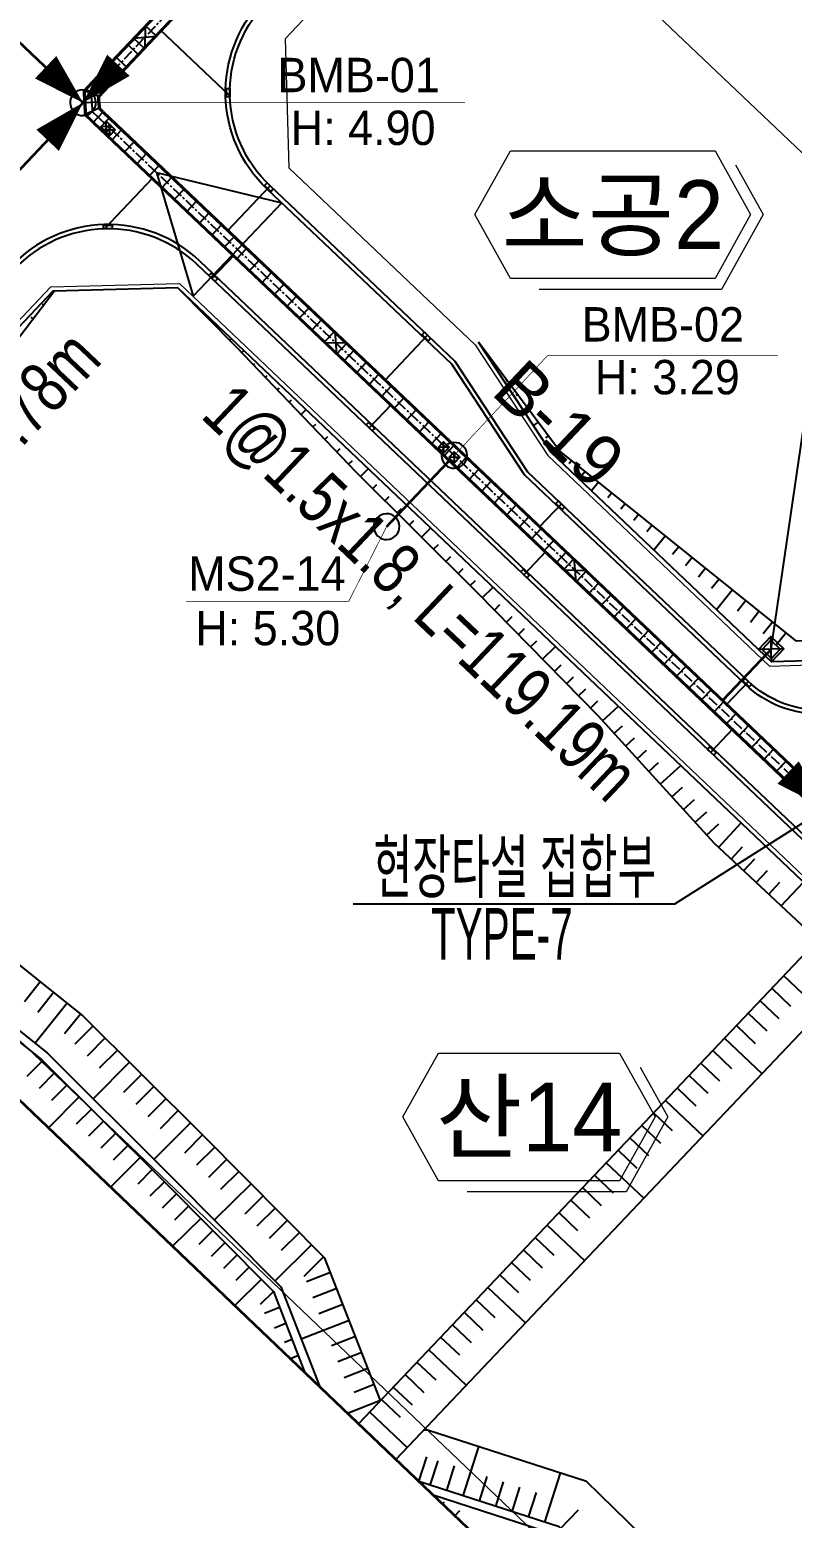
# Model space of a CAD drawing. Extents: x 230860 to 235519, y 342878 to 344985.
# Drawn here: x 232434.3 to 232523.1, y 343172.6 to 343345.8 of the extents above; entities that cross this region are included whole.
import ezdxf
from ezdxf.enums import TextEntityAlignment as Align

# ---------------------------------------------------------------- set-up
doc = ezdxf.new("R2010")
doc.units = 0
doc.linetypes.add('CENTER', pattern=[2, 1.25, -0.25, 0.25, -0.25])
doc.linetypes.add('PHANTOM2', pattern=[1.25, 0.625, -0.125, 0.125, -0.125, 0.125, -0.125])
for name, color, linetype in [('##L형측구', 8, 'Continuous'), ('##보도', 3, 'Continuous'), ('#00_구역계_금회 변경(210413)', 1, 'Continuous'), ('CE-SLOP-FILL', 9, 'Continuous'), ('MN info M1', 2, 'Continuous'), ('PCBOX', 150, 'Continuous'), ('PCBOX접합부 현장타설', 7, 'Continuous'), ('storm_2호 우수받이', 1, 'Continuous'), ('storm_arrow', 7, 'Continuous'), ('storm_MH', 2, 'Continuous'), ('storm_pipe dia_length', 7, 'Continuous'), ('storm_pipe text', 1, 'Continuous'), ('storm_집수정', 4, 'Continuous'), ('도로시종점', 1, 'Continuous'), ('맨홀(지구)', 2, 'Continuous'), ('맨홀지시선', 7, 'Continuous'), ('블록맨홀', 1, 'Continuous')]:
    doc.layers.add(name, color=color, linetype=linetype)
for name, color, linetype, lineweight in [('00_도로_계획선', 7, 'Continuous', 0), ('0_획지경계선', 8, 'Continuous', 5), ('storm_pipe', 160, 'Continuous', 30), ('블럭명', 7, 'Continuous', 0)]:
    doc.layers.add(name, color=color, linetype=linetype, lineweight=lineweight)
doc.styles.get("Standard").update_dxf_attribs({"font": 'Dotum.TTF'})
doc.styles.add('스타일1', font='H2HDRM.TTF')

# ---------------------------------------------------------------- blocks, each defined once
blk = doc.blocks.new('1')
at = {"layer": 'storm_MH', "flags": 128}
blk.add_lwpolyline([(-0.75, 0, 1), (0.75, 0, 1)], format="xyb", close=True, dxfattribs=at)
blk = doc.blocks.new('집수정')
at = {"layer": 'storm_집수정', "color": 7}
for p, q in [((244926.13, 275597.31), (244923.78, 275599.12)), ((244925.87, 275599.39), (244924.05, 275597.04))]:
    blk.add_line(p, q, dxfattribs=at)
for points in [[(244924.05, 275597.04), (244926.13, 275597.31), (244925.87, 275599.39), (244923.78, 275599.12)], [(244924.31, 275597.37), (244925.8, 275597.57), (244925.61, 275599.05), (244924.12, 275598.86)]]:
    blk.add_lwpolyline(points, close=True, dxfattribs=at)
blk = doc.blocks.new('A$C5C727840')
at = {"layer": '맨홀(지구)', "linetype": 'Continuous'}
blk.add_lwpolyline([(0, 0.9), (0, 0), (0.9, 0), (0.9, 0.9)], close=True, dxfattribs=at)
for points in [[(0.9, 0), (0, 0.9)], [(0, 0), (0.9, 0.9)]]:
    blk.add_lwpolyline(points, dxfattribs=at)

msp = doc.modelspace()

# ---------------------------------------------------------------- linework, layer by layer
at = {"layer": '##L형측구'}
for points in [[(232454.108, 343318.9), (232683.01, 343101.521), (232765.343, 343189.233, 0.1907054), (232903.901, 343539.3), (232903.901, 343602.397, -0.4142136), (232916.401, 343614.897), (233054.416, 343614.897, -0.4253475), (233066.907, 343601.924)], [(232572.401, 343542.071), (232572.401, 343584.647, -0.4142136), (232600.901, 343613.147), (232606.036, 343613.147), (232621.29, 343614.897), (232668.401, 343614.897, -0.4142136), (232680.901, 343602.397), (232680.901, 343542.7, -0.1897204), (232601.622, 343341.283), (232535.371, 343270.164, -0.4170327), (232517.617, 343269.62), (232491.914, 343294.03), (232483.448, 343306.896), (232461.947, 343327.28)], [(232461.947, 343327.28, -0.4137728), (232461.347, 343349.176), (232521.299, 343412.602, 0.1916065), (232572.401, 343541.057), (232572.401, 343542.071)], [(232454.108, 343318.9), (232454.108, 343318.9, 0.4148978), (232432.17, 343318.308), (232390.217, 343273.924)]]:
    msp.add_lwpolyline(points, format="xyb", dxfattribs=at)
at = {"layer": '##보도', "color": 8}
for points in [[(232621.318, 343614.397), (232668.401, 343614.397, -0.4142136), (232680.401, 343602.397), (232680.401, 343542.7, -0.1897204), (232601.256, 343341.624), (232535.006, 343270.505, -0.4170327), (232517.962, 343269.983), (232492.3, 343294.353)], [(232492.3, 343294.353), (232483.834, 343307.219), (232462.291, 343327.643, -0.4137728), (232461.71, 343348.832), (232521.663, 343412.259, 0.1916065), (232572.901, 343541.057), (232572.901, 343584.647, -0.4142136), (232600.901, 343612.647), (232606.064, 343612.647)], [(232683.032, 343100.811), (232453.764, 343318.537, 0.4148978), (232432.533, 343317.964), (232390.581, 343273.581)]]:
    msp.add_lwpolyline(points, format="xyb", dxfattribs=at)
at = {"layer": '#00_구역계_금회 변경(210413)', "linetype": 'PHANTOM2', "ltscale": 20, "const_width": 0.3, "flags": 128}
msp.add_lwpolyline([(232023.898, 344289.364), (232030.531, 344289.026), (232043.601, 344288.138), (232080.14, 344285.346), (232097.92, 344284.293), (232117.754, 344282.993), (232125.614, 344282.399), (232137.55, 344281.631), (232157.734, 344280.228), (232177.728, 344278.951), (232198.023, 344277.905), (232218.42, 344278.857), (232233.264, 344282.106), (232245.282, 344286.376), (232249.795, 344288.107), (232254.246, 344289.994), (232258.628, 344292.034), (232262.937, 344294.225), (232267.168, 344296.565), (232271.314, 344299.05), (232275.372, 344301.678), (232279.336, 344304.445), (232283.201, 344307.347), (232286.964, 344310.383), (232290.618, 344313.547), (232294.161, 344316.836), (232297.587, 344320.246), (232313.67, 344336.818), (232316.517, 344339.652), (232319.461, 344342.385), (232322.497, 344345.015), (232325.623, 344347.537), (232328.835, 344349.95), (232332.128, 344352.249), (232335.499, 344354.434), (232338.943, 344356.5), (232342.458, 344358.445), (232346.037, 344360.267), (232349.678, 344361.964), (232353.376, 344363.533), (232357.125, 344364.974), (232360.922, 344366.284), (232364.763, 344367.461), (232368.642, 344368.504), (232372.554, 344369.412), (232376.496, 344370.184), (232380.463, 344370.818), (232384.449, 344371.315), (232452.997, 344378.651), (232454.948, 344378.828), (232456.904, 344378.941), (232458.862, 344378.99), (232460.821, 344378.975), (232462.779, 344378.896), (232464.733, 344378.753), (232466.681, 344378.546), (232468.621, 344378.276), (232470.552, 344377.943), (232479.652, 344375.902), (232481.041, 344375.59), (232483.596, 344374.968), (232486.45, 344374.273), (232495.009, 344372.461), (232499.081, 344371.599), (232538.644, 344362.748), (232557.298, 344357.07), (232563.106, 344355.345), (232564.403, 344354.983), (232565.712, 344354.665), (232567.03, 344354.392), (232568.357, 344354.162), (232569.691, 344353.978), (232571.031, 344353.839), (232572.374, 344353.745), (232573.72, 344353.696), (232575.067, 344353.693), (232576.413, 344353.734), (232577.757, 344353.822), (232579.097, 344353.954), (232580.432, 344354.131), (232598.835, 344356.893), (232598.835, 344356.893), (232615.69, 344360.429), (232622.221, 344361.986), (232625.865, 344362.855), (232625.865, 344362.855), (232628.057, 344363.164), (232630.257, 344363.409), (232632.463, 344363.589), (232634.674, 344363.704), (232636.887, 344363.755), (232727.023, 344364.533), (232729.387, 344364.517), (232731.749, 344364.427), (232751.97, 344362.95), (232759.941, 344362.231), (232763.82, 344361.752), (232765.63, 344361.529), (232770.755, 344360.805), (232775.792, 344360.018), (232783.656, 344358.526), (232791.466, 344356.778), (232799.216, 344354.778), (232806.896, 344352.526), (232814.499, 344350.026), (232822.017, 344347.28), (232829.441, 344344.291), (232836.764, 344341.061), (232843.979, 344337.596), (232889.108, 344314.57), (232889.481, 344309.391), (232881.341, 344266.254), (232877.499, 344246.611), (232874.945, 344232.517), (232874.271, 344218.268), (232875.134, 344209.776), (232882.429, 344185.035), (232895.612, 344149.82), (232922.066, 344102.477), (232926.514, 344094.161), (232980.514, 344014.161), (233008.876, 343976.936), (233012.741, 343966.88), (233016.145, 343887.735), (233019.822, 343868.381), (233044.8, 343774.592), (233048.514, 343693.67), (233049.441, 343688.235), (233067.194, 343632.173), (233067.437, 343629.126), (233063.809, 343533.354), (233064.439, 343522.175), (233066.65, 343513.19), (233069.773, 343505.386), (233076.074, 343497.513), (233086.501, 343489.662), (233097.943, 343482.445), (233107.682, 343477.119), (233111.504, 343458.117), (233108.754, 343456.627), (233108.754, 343456.627), (233101.78, 343447.36), (233096.55, 343445.52), (233091.07, 343439.83), (233084.14, 343428.36), (233080.25, 343421.92), (233079.96, 343405.11), (233076.11, 343391.99), (233061.15, 343374.45), (233058.66, 343365.76), (233054.631, 343358.506), (233052.7, 343355.03), (233049.51, 343341.3), (233049.77, 343339.48), (233030.245, 343335.193), (232974.33, 343277.97), (232971.95, 343277.48), (232966.13, 343276.28), (232965.81, 343276.07), (232937.137, 343257.61), (232818.11, 343134.97), (232811.86, 343128.78), (232723.615, 343039.09), (232720.48, 343029.84), (232714.93, 343028.2), (232708.85, 343027.68), (232702.89, 343025.34), (232684.48, 343022.24), (232675.86, 343014.96), (232656.64, 343016.47), (232650.39, 343016.96), (232638.289, 343018.529), (232634.217, 343019.058), (232632.486, 343019.083), (232506.755, 343150.979), (232371.045, 343280.518), (232230.117, 343412.802), (232224.857, 343417.715), (232195.632, 343445.009), (232179.037, 343460.762), (232168.555, 343473.181), (232153.897, 343495.289), (232142.471, 343517.128), (232140.188, 343522.455), (232136.055, 343538.551), (232135.467, 343554.863), (232135.387, 343561.34), (232135.248, 343572.67), (232136.365, 343598.107), (232151.049, 343812.635), (232150.562, 343932.138), (232150.55, 343933.659), (232150.434, 343938.657), (232150.199, 343943.652), (232149.845, 343948.639), (232149.373, 343953.617), (232148.782, 343958.582), (232148.073, 343963.531), (232147.246, 343968.462), (232146.302, 343973.373), (232145.242, 343978.259), (232144.066, 343983.118), (232142.774, 343987.949), (232141.367, 343992.747), (232139.847, 343997.51), (232138.214, 344002.236), (232136.469, 344006.921), (232134.612, 344011.564), (232132.646, 344016.161), (232130.571, 344020.71), (232128.388, 344025.208), (232126.099, 344029.654), (232123.704, 344034.043), (232121.206, 344038.374), (232118.605, 344042.644), (232115.903, 344046.851), (232091.852, 344083.341), (232067.899, 344083.341), (232034.824, 344133.522), (232018.39, 344158.455), (232018.044, 344158.981), (232015.314, 344163.17), (232012.618, 344167.381), (232009.957, 344171.614), (232007.331, 344175.868), (232004.739, 344180.144), (232002.183, 344184.442), (231999.662, 344188.759), (231997.177, 344193.098), (231994.727, 344197.457), (231992.313, 344201.835), (231989.935, 344206.234), (231988.663, 344208.633), (231980.325, 344221.579), (231979.44, 344223.353), (231977.24, 344227.856), (231975.075, 344232.377), (231972.948, 344236.916), (231970.858, 344241.471), (231968.806, 344246.044), (231966.791, 344250.634), (231964.813, 344255.24), (231962.874, 344259.861), (231960.973, 344264.499), (231959.109, 344269.152), (231957.284, 344273.821), (231955.497, 344278.503), (231955.072, 344279.647), (231953.749, 344283.201), (231952.039, 344287.912), (231951.662, 344288.978), (231952.635, 344288.989), (231960.846, 344288.871), (231961.863, 344288.878), (231968.729, 344288.926), (231974.518, 344289.119), (231985.163, 344289.397), (231990.881, 344289.479), (232002.63, 344289.477), (232002.63, 344289.477), (232010.957, 344289.395), (232021.545, 344289.37)], close=True, dxfattribs=at)
at = {"layer": '00_도로_계획선', "linetype": 'Continuous'}
msp.add_lwpolyline([(232915.886, 343611.397), (232907.417, 343602.927, 0.0147418), (232907.401, 343602.397), (232907.401, 343539.366, -0.1906051), (232768.031, 343187.049), (232683.155, 343096.557), (232451.764, 343316.299)], format="xyb", dxfattribs=at)
at = {"layer": '00_도로_계획선'}
msp.add_lwpolyline([(232606.236, 343609.647), (232601.401, 343609.647, 0.4142136), (232577.401, 343585.647), (232577.401, 343541.057, -0.1916065), (232524.933, 343409.167), (232464.049, 343344.755)], format="xyb", dxfattribs=at)
at = {"layer": '00_도로_계획선', "linetype": 'Continuous'}
for points in [[(232557.925, 343299.51), (232485.918, 343367.892)], [(232464.454, 343329.761), (232486.15, 343309.157), (232494.616, 343296.29)], [(232520.434, 343271.772), (232494.616, 343296.29)], [(232393.935, 343265.581), (232510.293, 343154.514), (232539.42, 343123.958)], [(232394.14, 343258.473), (232506.755, 343150.979), (232632.487, 343019.083), (232634.217, 343019.058), (232638.289, 343018.529), (232650.39, 343016.96), (232656.64, 343016.47), (232675.86, 343014.96), (232684.48, 343022.24), (232702.89, 343025.34), (232708.85, 343027.68), (232714.93, 343028.2), (232720.48, 343029.84), (232723.615, 343039.09), (232811.86, 343128.78), (232818.11, 343134.97), (232937.137, 343257.61)]]:
    msp.add_lwpolyline(points, dxfattribs=at)
at = {"layer": '00_도로_계획선'}
for points in [[(232464.049, 343344.755), (232464.454, 343329.761)], [(232436.769, 343315.895), (232451.764, 343316.299)], [(232436.769, 343315.895), (232393.832, 343270.469)], [(232520.434, 343271.772), (232532.428, 343272.139)]]:
    msp.add_lwpolyline(points, dxfattribs=at)
at = {"layer": '0_획지경계선'}
msp.add_lwpolyline([(232533.32, 343238.848), (232480.363, 343183.083)], dxfattribs=at)
at = {"layer": 'CE-SLOP-FILL', "color": 8}
for p, q in [((232437.132, 343315.372), (232437.091, 343315.403)), ((232451.954, 343315.381), (232451.979, 343315.406)), ((232435.919, 343313.781), (232435.786, 343313.883)), ((232453.363, 343313.962), (232453.396, 343313.995)), ((232434.707, 343312.191), (232434.489, 343312.357)), ((232454.772, 343312.543), (232454.826, 343312.596)), ((232456.181, 343311.124), (232456.256, 343311.198)), ((232457.591, 343309.704), (232457.686, 343309.799)), ((232458.989, 343308.274), (232459.238, 343308.512)), ((232487.502, 343308.184), (232487.426, 343308.127)), ((232460.37, 343306.828), (232460.53, 343306.981)), ((232488.697, 343306.58), (232488.612, 343306.517)), ((232461.752, 343305.382), (232461.947, 343305.568)), ((232489.892, 343304.976), (232489.76, 343304.878)), ((232463.134, 343303.936), (232463.364, 343304.156)), ((232464.516, 343302.49), (232464.78, 343302.743)), ((232491.087, 343303.372), (232490.908, 343303.239)), ((232465.897, 343301.044), (232466.497, 343301.618)), ((232492.282, 343301.769), (232492.056, 343301.601)), ((232467.279, 343299.598), (232467.614, 343299.919)), ((232493.477, 343300.165), (232492.932, 343299.759)), ((232468.661, 343298.152), (232469.031, 343298.506)), ((232494.672, 343298.561), (232494.352, 343298.323)), ((232470.043, 343296.707), (232470.448, 343297.094)), ((232471.424, 343295.261), (232471.865, 343295.681)), ((232495.867, 343296.958), (232495.523, 343296.701)), ((232497.394, 343295.675), (232497.091, 343295.296)), ((232472.82, 343293.829), (232473.733, 343294.746)), ((232498.954, 343294.423), (232498.598, 343293.979)), ((232474.238, 343292.418), (232474.711, 343292.894)), ((232500.514, 343293.171), (232499.698, 343292.154)), ((232475.656, 343291.008), (232476.145, 343291.5)), ((232502.073, 343291.919), (232501.613, 343291.345)), ((232503.633, 343290.667), (232503.121, 343290.028)), ((232477.075, 343289.598), (232477.58, 343290.106)), ((232478.493, 343288.187), (232479.014, 343288.712)), ((232505.193, 343289.415), (232504.628, 343288.711)), ((232479.911, 343286.777), (232480.986, 343287.858)), ((232506.752, 343288.163), (232506.135, 343287.394)), ((232508.312, 343286.911), (232506.974, 343285.244)), ((232481.329, 343285.367), (232481.883, 343285.924)), ((232509.872, 343285.659), (232509.15, 343284.76)), ((232482.747, 343283.957), (232483.317, 343284.53)), ((232511.431, 343284.407), (232510.658, 343283.443)), ((232484.165, 343282.546), (232484.752, 343283.136)), ((232485.583, 343281.136), (232486.186, 343281.742)), ((232512.991, 343283.155), (232512.165, 343282.126)), ((232514.55, 343281.903), (232513.673, 343280.809)), ((232486.994, 343279.719), (232488.256, 343280.955)), ((232516.11, 343280.651), (232514.25, 343278.334)), ((232488.395, 343278.29), (232489.051, 343278.934)), ((232517.67, 343279.399), (232516.688, 343278.175)), ((232489.795, 343276.862), (232490.476, 343277.53)), ((232519.229, 343278.147), (232518.195, 343276.858)), ((232520.789, 343276.895), (232519.703, 343275.541)), ((232491.195, 343275.434), (232491.902, 343276.127)), ((232492.595, 343274.006), (232493.327, 343274.724)), ((232522.349, 343275.643), (232521.21, 343274.224)), ((232493.995, 343272.577), (232495.511, 343274.064)), ((232495.395, 343271.149), (232496.179, 343271.918)), ((232496.795, 343269.721), (232497.604, 343270.514)), ((232498.195, 343268.293), (232499.03, 343269.111)), ((232499.595, 343266.864), (232500.455, 343267.708)), ((232500.975, 343265.417), (232502.833, 343267.111)), ((232502.322, 343263.939), (232503.305, 343264.835)), ((232503.669, 343262.461), (232504.705, 343263.405)), ((232505.016, 343260.982), (232506.106, 343261.975)), ((232506.363, 343259.504), (232507.506, 343260.546)), ((232507.71, 343258.026), (232510.104, 343260.207)), ((232509.058, 343256.548), (232510.308, 343257.687)), ((232510.405, 343255.069), (232511.708, 343256.257)), ((232511.752, 343253.591), (232513.109, 343254.828)), ((232513.099, 343252.113), (232514.509, 343253.398)), ((232514.486, 343250.674), (232517.143, 343253.522)), ((232515.949, 343249.31), (232517.271, 343250.727)), ((232517.411, 343247.946), (232518.727, 343249.357)), ((232518.874, 343246.582), (232520.184, 343247.986)), ((232520.336, 343245.217), (232521.64, 343246.615)), ((232521.799, 343243.853), (232524.394, 343246.636)), ((232435.563, 343235.055), (232433.69, 343232.712)), ((232522.083, 343235.729), (232526.434, 343231.597)), ((232437.125, 343233.807), (232435.253, 343231.463)), ((232520.706, 343234.278), (232522.882, 343232.213)), ((232438.688, 343232.559), (232434.943, 343227.871)), ((232519.329, 343232.828), (232521.504, 343230.762)), ((232440.25, 343231.311), (232438.373, 343228.96)), ((232441.681, 343229.914), (232439.565, 343227.788)), ((232516.574, 343229.928), (232518.75, 343227.862)), ((232517.952, 343231.378), (232520.127, 343229.312)), ((232443.099, 343228.503), (232440.982, 343226.377)), ((232515.197, 343228.477), (232519.548, 343224.346)), ((232444.516, 343227.093), (232442.4, 343224.966)), ((232513.82, 343227.027), (232515.995, 343224.961)), ((232435.82, 343225.871), (232433.987, 343224.029)), ((232445.934, 343225.682), (232441.701, 343221.429)), ((232512.443, 343225.577), (232514.618, 343223.511)), ((232437.238, 343224.46), (232435.42, 343222.633)), ((232438.656, 343223.049), (232436.852, 343221.237)), ((232447.351, 343224.271), (232445.235, 343222.145)), ((232448.769, 343222.86), (232446.653, 343220.734)), ((232511.065, 343224.127), (232513.241, 343222.061)), ((232440.073, 343221.639), (232436.495, 343218.044)), ((232450.187, 343221.449), (232448.071, 343219.323)), ((232508.311, 343221.226), (232512.662, 343217.095)), ((232509.688, 343222.676), (232511.864, 343220.611)), ((232441.491, 343220.228), (232439.717, 343218.445)), ((232451.604, 343220.039), (232449.488, 343217.912)), ((232506.934, 343219.776), (232509.109, 343217.71)), ((232442.908, 343218.817), (232441.149, 343217.049)), ((232453.022, 343218.628), (232448.79, 343214.375)), ((232505.557, 343218.326), (232507.732, 343216.26)), ((232444.326, 343217.406), (232442.581, 343215.653)), ((232445.744, 343215.996), (232444.014, 343214.257)), ((232454.44, 343217.217), (232452.323, 343215.091)), ((232504.179, 343216.876), (232506.355, 343214.81)), ((232447.161, 343214.585), (232443.731, 343211.138)), ((232455.849, 343215.798), (232453.718, 343213.685)), ((232457.257, 343214.378), (232455.127, 343212.265)), ((232502.802, 343215.425), (232504.977, 343213.359)), ((232448.579, 343213.174), (232446.878, 343211.465)), ((232458.665, 343212.957), (232456.535, 343210.845)), ((232500.048, 343212.525), (232502.223, 343210.459)), ((232501.425, 343213.975), (232505.776, 343209.843)), ((232449.994, 343211.761), (232448.298, 343210.079)), ((232460.073, 343211.537), (232455.813, 343207.313)), ((232498.67, 343211.075), (232500.846, 343209.009)), ((232451.402, 343210.34), (232449.726, 343208.678)), ((232452.81, 343208.92), (232451.153, 343207.277)), ((232461.482, 343210.117), (232459.351, 343208.005)), ((232497.293, 343209.624), (232499.468, 343207.558)), ((232454.219, 343207.5), (232450.944, 343204.253)), ((232462.89, 343208.697), (232460.76, 343206.585)), ((232464.298, 343207.277), (232462.168, 343205.164)), ((232495.916, 343208.174), (232498.091, 343206.108)), ((232455.627, 343206.08), (232454.009, 343204.476)), ((232465.706, 343205.857), (232463.576, 343203.744)), ((232494.539, 343206.724), (232498.889, 343202.592)), ((232457.035, 343204.66), (232455.437, 343203.075)), ((232467.115, 343204.436), (232462.854, 343200.212)), ((232491.784, 343203.823), (232493.96, 343201.757)), ((232493.161, 343205.274), (232495.337, 343203.208)), ((232458.443, 343203.24), (232456.864, 343201.674)), ((232468.523, 343203.016), (232466.232, 343200.745)), ((232490.407, 343202.373), (232492.582, 343200.307)), ((232461.26, 343200.399), (232458.18, 343197.345)), ((232459.852, 343201.819), (232458.292, 343200.273)), ((232469.318, 343201.198), (232466.524, 343200.107)), ((232489.03, 343200.923), (232491.205, 343198.857)), ((232462.668, 343198.979), (232461.148, 343197.471)), ((232470.046, 343199.335), (232467.251, 343198.244)), ((232487.652, 343199.473), (232492.003, 343195.341)), ((232463.397, 343197.117), (232461.63, 343196.427)), ((232470.773, 343197.471), (232467.978, 343196.381)), ((232486.275, 343198.022), (232488.451, 343195.956)), ((232464.124, 343195.254), (232462.792, 343194.734)), ((232471.5, 343195.608), (232465.911, 343193.427)), ((232483.521, 343195.122), (232485.696, 343193.056)), ((232484.898, 343196.572), (232487.073, 343194.506)), ((232464.851, 343193.391), (232463.954, 343193.041)), ((232472.227, 343193.745), (232469.433, 343192.654)), ((232482.143, 343193.672), (232484.319, 343191.606)), ((232472.954, 343191.882), (232470.16, 343190.791)), ((232480.766, 343192.221), (232485.117, 343188.09)), ((232465.578, 343191.528), (232464.653, 343191.166)), ((232473.682, 343190.019), (232470.904, 343188.935)), ((232479.389, 343190.771), (232481.564, 343188.705)), ((232466.306, 343189.665), (232466.278, 343189.654)), ((232474.409, 343188.156), (232472.066, 343187.241)), ((232478.012, 343189.321), (232480.187, 343187.255)), ((232475.257, 343186.42), (232477.433, 343184.355)), ((232476.635, 343187.871), (232478.81, 343185.805)), ((232475.136, 343186.293), (232471.32, 343184.803)), ((232473.88, 343184.97), (232478.231, 343180.838)), ((232479.62, 343176.88), (232480.545, 343179.734)), ((232484.748, 343175.218), (232486.598, 343180.925)), ((232480.943, 343176.451), (232481.868, 343179.305)), ((232482.845, 343175.834), (232483.77, 343178.688)), ((232494.26, 343172.133), (232496.111, 343177.841)), ((232486.65, 343174.601), (232487.575, 343177.454)), ((232488.553, 343173.984), (232489.478, 343176.838)), ((232490.455, 343173.367), (232491.38, 343176.221)), ((232482.349, 343174.275), (232482.593, 343174.53)), ((232492.358, 343172.75), (232493.283, 343175.604)), ((232483.796, 343172.894), (232484.372, 343173.498)), ((232496.105, 343171.421), (232498.199, 343173.57))]:
    msp.add_line(p, q, dxfattribs=at)
for points in [[(232597.006, 343346.69), (232583.654, 343331.795), (232569.774, 343317.391), (232555.894, 343302.988), (232555.087, 343302.15), (232542.018, 343288.581), (232533.68, 343279.803), (232527.446, 343274.822), (232523.573, 343274.66), (232495.971, 343296.818), (232486.536, 343309.48)], [(232532.153, 343272.577), (232520.66, 343272.247), (232495.002, 343296.613), (232486.536, 343309.48)], [(232526.079, 343239.936), (232472.579, 343183.601)], [(232532.62, 343238.111), (232476.92, 343179.458)], [(232599.157, 343064.934), (232594.416, 343073.837), (232584.712, 343092.721), (232565.983, 343101.991), (232546.145, 343110.08), (232542.97, 343113.129), (232539.196, 343123.72), (232535.399, 343127.855), (232518.817, 343139.412), (232513.44, 343162.907), (232499.113, 343176.867), (232480.597, 343182.871), (232480.115, 343182.823)], [(232596.892, 343056.422), (232589.1, 343071.055), (232580.279, 343088.22), (232563.516, 343096.517), (232555.59, 343099.749), (232511.045, 343146.479), (232507.986, 343159.844), (232495.93, 343171.592), (232479.62, 343176.88)], [(232509.695, 343147.895), (232507.077, 343159.334), (232495.399, 343170.713), (232481.288, 343175.288)]]:
    msp.add_lwpolyline(points, dxfattribs=at)
at = {"layer": 'CE-SLOP-FILL', "color": 8, "linetype": 'Continuous'}
for points in [[(232437.156, 343315.405), (232436.99, 343315.4), (232398.915, 343275.119), (232397.258, 343272.945), (232397.152, 343262.503), (232406.099, 343253.361), (232420.749, 343239.21), (232436.39, 343226.715), (232450.326, 343212.846), (232463.527, 343199.533), (232468.064, 343187.911), (232468.064, 343187.911), (232472.579, 343183.601)], [(232475.136, 343186.293), (232468.664, 343202.874), (232454.572, 343217.085), (232440.39, 343231.199), (232424.714, 343243.722), (232410.328, 343257.618), (232403.177, 343264.925), (232403.238, 343270.893), (232437.156, 343315.405)], [(232451.545, 343315.793), (232437.156, 343315.405)], [(232654.096, 343123.463), (232451.57, 343315.794), (232451.545, 343315.793)], [(232652.953, 343122.245), (232646.025, 343128.818), (232631.592, 343142.664), (232617.501, 343156.876), (232603.489, 343171.171), (232600.426, 343174.339), (232591.625, 343179.574), (232587.657, 343183.528), (232572.893, 343197.022), (232558.562, 343210.977), (232544.868, 343225.612), (232532.532, 343238.2), (232529.87, 343238.857), (232525.963, 343239.969), (232513.978, 343251.149), (232500.465, 343265.976), (232486.453, 343280.271), (232472.266, 343294.38), (232458.428, 343308.861), (232451.545, 343315.793)], [(232396.252, 343272.301), (232394.337, 343270.276), (232394.653, 343257.984), (232466.353, 343189.544)], [(232396.252, 343272.301), (232396.148, 343262.1), (232405.394, 343252.652), (232420.088, 343238.458), (232435.723, 343225.968), (232449.618, 343212.14), (232462.671, 343198.976), (232466.353, 343189.544)]]:
    msp.add_lwpolyline(points, dxfattribs=at)
at = {"layer": 'PCBOX'}
for p, q in [((232497.981, 343399.448), (232441.557, 343339.754)), ((232497.823, 343399.047), (232441.673, 343339.644)), ((232498.913, 343398.017), (232442.763, 343338.614)), ((232499.304, 343398.197), (232442.88, 343338.504)), ((232447.76, 343346.316), (232447.705, 343343.608)), ((232449.083, 343345.066), (232447.76, 343346.316)), ((232447.014, 343342.877), (232445.691, 343344.128)), ((232446.382, 343344.859), (232449.083, 343345.066)), ((232447.705, 343343.608), (232446.382, 343344.859)), ((232445.636, 343341.419), (232444.313, 343342.67)), ((232444.258, 343339.962), (232442.935, 343341.212)), ((232441.557, 343339.754), (232440.592, 343338.733)), ((232441.673, 343339.644), (232440.754, 343338.671)), ((232442.218, 343339.129), (232441.512, 343338.382)), ((232442.88, 343338.504), (232441.557, 343339.754)), ((232442.432, 343338.03), (232440.592, 343338.733)), ((232440.63, 343337.329), (232440.592, 343338.733)), ((232442.449, 343337.378), (232440.63, 343337.329)), ((232440.63, 343337.329), (232440.668, 343335.925)), ((232440.79, 343337.333), (232440.754, 343338.671)), ((232440.79, 343337.333), (232440.826, 343335.995)), ((232442.763, 343338.614), (232442.27, 343338.092)), ((232442.289, 343337.374), (232442.27, 343338.092)), ((232442.289, 343337.374), (232442.309, 343336.656)), ((232442.88, 343338.504), (232442.432, 343338.03)), ((232442.449, 343337.378), (232442.432, 343338.03)), ((232442.449, 343337.378), (232442.467, 343336.726)), ((232442.467, 343336.726), (232440.668, 343335.925)), ((232441.644, 343334.998), (232440.668, 343335.925)), ((232441.754, 343335.114), (232440.826, 343335.995)), ((232441.644, 343334.998), (232442.897, 343336.318)), ((232442.787, 343336.202), (232442.309, 343336.656)), ((232442.373, 343334.305), (232443.626, 343335.625)), ((232442.897, 343336.318), (232442.467, 343336.726)), ((232442.787, 343336.202), (232525.954, 343257.221)), ((232442.897, 343336.318), (232526.064, 343257.337)), ((232441.644, 343334.998), (232524.811, 343256.017)), ((232441.754, 343335.114), (232524.921, 343256.133)), ((232443.828, 343332.924), (232445.081, 343334.244)), ((232445.282, 343331.542), (232446.536, 343332.862)), ((232446.737, 343330.161), (232447.99, 343331.481)), ((232448.192, 343328.78), (232449.445, 343330.099)), ((232449.646, 343327.398), (232450.899, 343328.718)), ((232451.101, 343326.017), (232452.354, 343327.337)), ((232452.555, 343324.636), (232453.809, 343325.955)), ((232454.01, 343323.254), (232455.263, 343324.574)), ((232455.465, 343321.873), (232456.718, 343323.193)), ((232456.919, 343320.491), (232458.172, 343321.811)), ((232458.374, 343319.11), (232459.627, 343320.43)), ((232459.828, 343317.729), (232461.082, 343319.048)), ((232461.283, 343316.347), (232462.536, 343317.667)), ((232462.737, 343314.966), (232463.991, 343316.286)), ((232464.192, 343313.585), (232465.445, 343314.904)), ((232465.647, 343312.203), (232466.9, 343313.523)), ((232467.101, 343310.822), (232468.355, 343312.142)), ((232468.556, 343309.441), (232469.809, 343310.76)), ((232468.556, 343309.441), (232471.264, 343309.379)), ((232469.809, 343310.76), (232470.01, 343308.059)), ((232470.01, 343308.059), (232471.264, 343309.379)), ((232470.862, 343307.251), (232472.115, 343308.57)), ((232472.316, 343305.869), (232473.57, 343307.189)), ((232473.771, 343304.488), (232475.024, 343305.808)), ((232475.226, 343303.107), (232476.479, 343304.426)), ((232476.68, 343301.725), (232477.933, 343303.045)), ((232478.135, 343300.344), (232479.388, 343301.664)), ((232479.589, 343298.962), (232480.843, 343300.282)), ((232481.044, 343297.581), (232482.297, 343298.901)), ((232482.499, 343296.2), (232483.752, 343297.519)), ((232483.953, 343294.818), (232485.206, 343296.138)), ((232485.408, 343293.437), (232486.661, 343294.757)), ((232486.862, 343292.056), (232488.116, 343293.375)), ((232488.317, 343290.674), (232489.57, 343291.994)), ((232489.772, 343289.293), (232491.025, 343290.613)), ((232491.226, 343287.912), (232492.479, 343289.231)), ((232492.681, 343286.53), (232493.934, 343287.85)), ((232494.135, 343285.149), (232495.389, 343286.468)), ((232495.59, 343283.767), (232496.843, 343285.087)), ((232497.697, 343284.276), (232496.444, 343282.956)), ((232497.697, 343284.276), (232499.152, 343282.895)), ((232497.899, 343281.575), (232497.697, 343284.276)), ((232497.899, 343281.575), (232496.444, 343282.956)), ((232496.444, 343282.956), (232499.152, 343282.895)), ((232499.152, 343282.895), (232497.899, 343281.575)), ((232500.607, 343281.513), (232499.353, 343280.193)), ((232502.061, 343280.132), (232500.808, 343278.812)), ((232503.516, 343278.75), (232502.262, 343277.431)), ((232504.97, 343277.369), (232503.717, 343276.049)), ((232506.425, 343275.988), (232505.172, 343274.668)), ((232507.88, 343274.606), (232506.626, 343273.287)), ((232509.334, 343273.225), (232508.081, 343271.905)), ((232510.789, 343271.844), (232509.535, 343270.524)), ((232512.243, 343270.462), (232510.99, 343269.142)), ((232513.698, 343269.081), (232512.445, 343267.761)), ((232515.153, 343267.699), (232513.899, 343266.38)), ((232516.607, 343266.318), (232515.354, 343264.998)), ((232518.062, 343264.937), (232516.808, 343263.617)), ((232519.516, 343263.555), (232518.263, 343262.236)), ((232520.971, 343262.174), (232519.718, 343260.854)), ((232522.426, 343260.793), (232521.172, 343259.473)), ((232523.88, 343259.411), (232522.627, 343258.092))]:
    msp.add_line(p, q, dxfattribs=at)
at = {"layer": 'PCBOX', "linetype": 'CENTER'}
for p, q in [((232498.368, 343398.532), (232442.218, 343339.129)), ((232441.54, 343337.353), (232441.512, 343338.382)), ((232441.54, 343337.353), (232441.567, 343336.325)), ((232442.313, 343335.617), (232441.567, 343336.325)), ((232442.313, 343335.617), (232682.847, 343107.192))]:
    msp.add_line(p, q, dxfattribs=at)
at = {"layer": 'PCBOX'}
msp.add_lwpolyline([(232442.988, 343334.149), (232443.64, 343333.529), (232444.26, 343334.182), (232443.607, 343334.802)], close=True, dxfattribs=at)
for points in [[(232444.26, 343334.182), (232442.988, 343334.149)], [(232443.64, 343333.529), (232443.607, 343334.802)]]:
    msp.add_lwpolyline(points, dxfattribs=at)
at = {"layer": 'PCBOX', "elevation": -36.514}
msp.add_lwpolyline([(232483.113, 343296.044), (232483.766, 343295.424), (232484.385, 343296.077), (232483.733, 343296.696)], close=True, dxfattribs=at)
for points in [[(232484.385, 343296.077), (232483.113, 343296.044)], [(232483.766, 343295.424), (232483.733, 343296.696)]]:
    msp.add_lwpolyline(points, dxfattribs=at)
at = {"layer": 'PCBOX접합부 현장타설'}
for p, q in [((232509.395, 343244.085), (232526.7, 343255.026)), ((232471.955, 343244.085), (232509.395, 343244.085))]:
    msp.add_line(p, q, dxfattribs=at)
at = {"layer": 'storm_2호 우수받이'}
for p, q in [((232457.617, 343338.118), (232449.525, 343345.767)), ((232443.03, 343322.655), (232448.646, 343328.569)), ((232462.291, 343327.643), (232457.316, 343322.404)), ((232458.096, 343319.595), (232455.513, 343316.876)), ((232480.618, 343310.268), (232475.628, 343305.014)), ((232476.408, 343302.204), (232473.826, 343299.485)), ((232496.208, 343290.641), (232493.626, 343287.922)), ((232494.406, 343285.113), (232491.823, 343282.394)), ((232517.962, 343269.983), (232515.379, 343267.263)), ((232516.159, 343264.454), (232513.577, 343261.735))]:
    msp.add_line(p, q, dxfattribs=at)
for points in [[(232457.612, 343338.001), (232457.212, 343338.001), (232457.212, 343339.001), (232457.612, 343339.001), (232457.612, 343338.001)], [(232442.917, 343322.657), (232442.914, 343323.057), (232443.914, 343323.063), (232443.917, 343322.663), (232442.917, 343322.657)]]:
    msp.add_lwpolyline(points, dxfattribs=at)
for points in [[(232461.931, 343327.99), (232461.654, 343327.702), (232462.374, 343327.008), (232462.651, 343327.296)], [(232455.426, 343317.51), (232455.151, 343317.22), (232455.876, 343316.531), (232456.151, 343316.821)], [(232480.258, 343310.615), (232479.98, 343310.326), (232480.701, 343309.633), (232480.978, 343309.921)], [(232473.739, 343300.119), (232473.463, 343299.829), (232474.188, 343299.141), (232474.464, 343299.431)], [(232495.848, 343290.988), (232495.57, 343290.7), (232496.291, 343290.006), (232496.568, 343290.294)], [(232491.736, 343283.028), (232491.461, 343282.738), (232492.186, 343282.049), (232492.461, 343282.339)], [(232517.601, 343270.329), (232517.324, 343270.041), (232518.044, 343269.348), (232518.322, 343269.636)], [(232513.49, 343262.369), (232513.214, 343262.079), (232513.939, 343261.391), (232514.215, 343261.681)]]:
    msp.add_lwpolyline(points, close=True, dxfattribs=at)
at = {"layer": 'storm_arrow'}
for points in [[(232440.514, 343337.326, 0, 3.6, 0), (232436.163, 343341.457, 0, 2.977, 0)], [(232440.514, 343337.326, 0, 3.6, 0), (232444.636, 343341.686, 0, 2.977, 0)], [(232440.514, 343337.326, 0, 3.6, 0), (232436.392, 343332.965, 0, 2.977, 0)], [(232526.943, 343255.248, 0, 3.6, 0), (232522.592, 343259.379, 0, 2.977, 0)]]:
    msp.add_lwpolyline(points, format="xyseb", dxfattribs=at)
at = {"layer": 'storm_pipe', "const_width": 0.3, "flags": 128}
for points in [[(232387.642, 343387.537), (232440.514, 343337.326)], [(232440.514, 343337.326), (232409.067, 343304.057)], [(232483.212, 343295.743), (232475.852, 343287.993)], [(232520.622, 343273.731), (232514.906, 343267.713)]]:
    msp.add_lwpolyline(points, dxfattribs=at)
at = {"layer": 'storm_집수정', "color": 0}
msp.add_line((232520.622, 343273.731), (232528.141, 343325.28), dxfattribs=at)
at = {"layer": '도로시종점'}
for p, q in [((232449.067, 343329.203), (232463.652, 343325.696)), ((232449.067, 343329.203), (232453.322, 343314.819)), ((232463.652, 343325.696), (232453.322, 343314.819))]:
    msp.add_line(p, q, dxfattribs=at)
at = {"layer": '맨홀지시선', "color": 30, "const_width": 0.08}
for points in [[(232440.514, 343337.326), (232484.963, 343337.326)], [(232483.728, 343296.287), (232494.61, 343307.923), (232521.375, 343307.923)]]:
    msp.add_lwpolyline(points, dxfattribs=at)
at = {"layer": '맨홀지시선', "color": 1, "const_width": 0.08}
msp.add_lwpolyline([(232475.852, 343287.993), (232471.442, 343279.303), (232452.517, 343279.303)], dxfattribs=at)
at = {"layer": '블럭명'}
for points in [[(232514.08, 343316.886), (232490.281, 343316.886), (232486.136, 343324.302), (232490.281, 343331.718), (232514.08, 343331.718), (232518.224, 343324.302), (232514.08, 343316.886)], [(232516.451, 343330.11), (232519.697, 343324.302), (232514.834, 343315.601), (232493.619, 343315.601)], [(232502.98, 343211.886), (232481.904, 343211.886), (232477.76, 343219.302), (232481.904, 343226.718), (232502.98, 343226.718), (232507.124, 343219.302), (232502.98, 343211.886)], [(232505.351, 343225.11), (232508.597, 343219.302), (232503.734, 343210.6), (232485.243, 343210.6)]]:
    msp.add_lwpolyline(points, dxfattribs=at)

# ---------------------------------------------------------------- block references
at = {"layer": 'PCBOX', "rotation": 46.47906119930189}
for p in [(232443.249, 343333.901), (232482.523, 343296.604)]:
    msp.add_blockref('A$C5C727840', p, dxfattribs=at)
at = {"layer": 'storm_MH', "xscale": 2, "yscale": 2, "zscale": 2, "rotation": 136.6128739518449}
for p in [(232440.514, 343337.326), (232483.728, 343296.287), (232475.852, 343287.993)]:
    msp.add_blockref('1', p, dxfattribs=at)
at = {"layer": 'storm_집수정', "color": 7, "rotation": 309.1646984458019}
msp.add_blockref('집수정', (-135842.754, 359117.792), dxfattribs=at)

# ---------------------------------------------------------------- texts
at = {"layer": 'MN info M1', "color": 30, "style": '스타일1'}
for s, p in [('BMB-01', (232472.6, 343337.352)), ('H: 4.90', (232473.121, 343331.207)), ('BMB-02', (232508.005, 343308.34)), ('H: 3.29', (232508.526, 343302.195))]:
    msp.add_text(s, height=4, dxfattribs=at).set_placement(p, align=Align.BOTTOM_CENTER)
at = {"layer": 'PCBOX접합부 현장타설', "ltscale": 22, "width": 0.6}
for s, p in [('현장타설 접합부', (232490.782, 343245.437, 6.009)), ('TYPE-7', (232489.265, 343237.613, 6.009))]:
    msp.add_text(s, height=6, rotation=0.03924, dxfattribs=at).set_placement(p, align=Align.CENTER)
at = {"layer": 'storm_pipe dia_length', "width": 0.8}
for s, rotation, p in [('L=45.78m', 46.61287, (232433.264, 343297.035)), ('1@1.5x1.8, L=119.19m', 316.47906, (232477.841, 343278.19))]:
    msp.add_text(s, height=6, rotation=rotation, dxfattribs=at).set_placement(p, align=Align.CENTER)
at = {"layer": 'storm_pipe text', "color": 2}
msp.add_text('B-19', height=6, rotation=316.47906, dxfattribs=at).set_placement((232493.895, 343297.774), align=Align.CENTER)
at = {"layer": '블럭명'}
for s, p in [('소공2', (232502.18, 343324.302)), ('산14', (232492.442, 343219.302))]:
    msp.add_text(s, height=8, dxfattribs=at).set_placement(p, align=Align.MIDDLE_CENTER)
at = {"layer": '블록맨홀', "color": 1, "style": '스타일1'}
for s, p in [('MS2-14', (232461.915, 343282.528)), ('H: 5.30', (232462.019, 343276.195))]:
    msp.add_text(s, height=4, dxfattribs=at).set_placement(p, align=Align.MIDDLE_CENTER)

doc.saveas('drawing.dxf')
